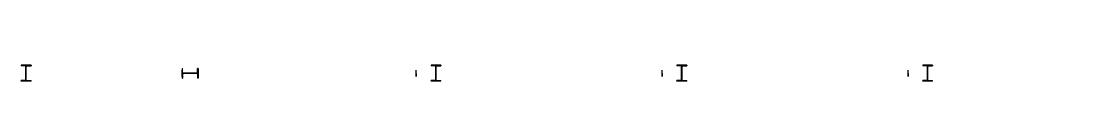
# Model space of a CAD drawing. Extents: x 0 to 768453, y -150 to 32537.
# Drawn here: x 299850 to 332169, y 11756 to 12537 of the extents above; entities that cross this region are included whole.
import ezdxf
from ezdxf.enums import TextEntityAlignment as Align

# ---------------------------------------------------------------- set-up
doc = ezdxf.new("R2010")
doc.units = 0

msp = doc.modelspace()

# ---------------------------------------------------------------- linework, layer by layer
at = {"layer": 'C1'}
for p, q in [((300150, 12244), (299850, 12244)), ((299850, 12244), (299850, 12226)), ((300150, 12244, 3330), (299850, 12244, 3330)), ((299850, 12244, 3330), (299850, 12226, 3330)), ((300150, 12244, 6460), (299850, 12244, 6460)), ((299850, 12244, 6460), (299850, 12226, 6460)), ((299994.5, 12226), (299850, 12226)), ((299994.5, 12226, 3330), (299850, 12226, 3330)), ((299994.5, 12226, 6460), (299850, 12226, 6460)), ((299994.5, 11774), (299994.5, 12226)), ((299994.5, 12226), (299994.5, 12226)), ((299994.5, 12226), (299994.5, 12226)), ((299994.5, 12226), (299994.5, 12226)), ((299994.5, 11774, 3330), (299994.5, 12226, 3330)), ((299994.5, 12226, 3330), (299994.5, 12226, 3330)), ((299994.5, 12226, 3330), (299994.5, 12226, 3330)), ((299994.5, 12226, 3330), (299994.5, 12226, 3330)), ((299994.5, 11774, 6460), (299994.5, 12226, 6460)), ((299994.5, 12226, 6460), (299994.5, 12226, 6460)), ((299994.5, 12226, 6460), (299994.5, 12226, 6460)), ((299994.5, 12226, 6460), (299994.5, 12226, 6460)), ((300005.5, 11774), (300005.5, 12226)), ((300005.5, 12226), (300005.5, 12226)), ((300005.5, 12226), (300005.5, 12226)), ((300005.5, 12226), (300005.5, 12226)), ((300005.5, 12226), (300150, 12226)), ((300005.5, 11774, 3330), (300005.5, 12226, 3330)), ((300005.5, 12226, 3330), (300005.5, 12226, 3330)), ((300005.5, 12226, 3330), (300005.5, 12226, 3330)), ((300005.5, 12226, 3330), (300005.5, 12226, 3330)), ((300005.5, 12226, 3330), (300150, 12226, 3330)), ((300005.5, 11774, 6460), (300005.5, 12226, 6460)), ((300005.5, 12226, 6460), (300005.5, 12226, 6460)), ((300005.5, 12226, 6460), (300005.5, 12226, 6460)), ((300005.5, 12226, 6460), (300005.5, 12226, 6460)), ((300005.5, 12226, 6460), (300150, 12226, 6460)), ((300150, 12244), (300150, 12226)), ((300150, 12244, 3330), (300150, 12226, 3330)), ((300150, 12244, 6460), (300150, 12226, 6460)), ((304756, 12150), (304756, 11850)), ((304756, 12150), (304774, 12150)), ((304756, 12150, 3330), (304756, 11850, 3330)), ((304756, 12150, 3330), (304774, 12150, 3330)), ((304756, 12150, 6460), (304756, 11850, 6460)), ((304756, 12150, 6460), (304774, 12150, 6460)), ((304774, 12005.5), (304774, 12150)), ((304774, 12005.5, 3330), (304774, 12150, 3330)), ((304774, 12005.5, 6460), (304774, 12150, 6460)), ((305226, 12005.5), (304774, 12005.5)), ((304774, 12005.5), (304774, 12005.5)), ((304774, 12005.5), (304774, 12005.5)), ((304774, 12005.5), (304774, 12005.5)), ((305226, 12005.5, 3330), (304774, 12005.5, 3330)), ((304774, 12005.5, 3330), (304774, 12005.5, 3330)), ((304774, 12005.5, 3330), (304774, 12005.5, 3330)), ((304774, 12005.5, 3330), (304774, 12005.5, 3330)), ((305226, 12005.5, 6460), (304774, 12005.5, 6460)), ((304774, 12005.5, 6460), (304774, 12005.5, 6460)), ((304774, 12005.5, 6460), (304774, 12005.5, 6460)), ((304774, 12005.5, 6460), (304774, 12005.5, 6460)), ((305226, 11994.5), (304774, 11994.5)), ((304774, 11994.5), (304774, 11994.5)), ((304774, 11994.5), (304774, 11994.5)), ((304774, 11994.5), (304774, 11994.5)), ((304774, 11994.5), (304774, 11850)), ((305226, 11994.5, 3330), (304774, 11994.5, 3330)), ((304774, 11994.5, 3330), (304774, 11994.5, 3330)), ((304774, 11994.5, 3330), (304774, 11994.5, 3330)), ((304774, 11994.5, 3330), (304774, 11994.5, 3330)), ((304774, 11994.5, 3330), (304774, 11850, 3330)), ((305226, 11994.5, 6460), (304774, 11994.5, 6460)), ((304774, 11994.5, 6460), (304774, 11994.5, 6460)), ((304774, 11994.5, 6460), (304774, 11994.5, 6460)), ((304774, 11994.5, 6460), (304774, 11994.5, 6460)), ((304774, 11994.5, 6460), (304774, 11850, 6460)), ((305226, 12005.5), (305226, 12150)), ((305244, 12150), (305226, 12150)), ((305226, 12005.5, 3330), (305226, 12150, 3330)), ((305244, 12150, 3330), (305226, 12150, 3330)), ((305226, 12005.5, 6460), (305226, 12150, 6460)), ((305244, 12150, 6460), (305226, 12150, 6460)), ((305226, 12005.5), (305226, 12005.5)), ((305226, 12005.5), (305226, 12005.5)), ((305226, 12005.5), (305226, 12005.5)), ((305226, 12005.5, 3330), (305226, 12005.5, 3330)), ((305226, 12005.5, 3330), (305226, 12005.5, 3330)), ((305226, 12005.5, 3330), (305226, 12005.5, 3330)), ((305226, 12005.5, 6460), (305226, 12005.5, 6460)), ((305226, 12005.5, 6460), (305226, 12005.5, 6460)), ((305226, 12005.5, 6460), (305226, 12005.5, 6460)), ((305226, 11994.5), (305226, 11994.5)), ((305226, 11994.5), (305226, 11994.5)), ((305226, 11994.5), (305226, 11994.5)), ((305226, 11994.5), (305226, 11850)), ((305226, 11994.5, 3330), (305226, 11994.5, 3330)), ((305226, 11994.5, 3330), (305226, 11994.5, 3330)), ((305226, 11994.5, 3330), (305226, 11994.5, 3330)), ((305226, 11994.5, 3330), (305226, 11850, 3330)), ((305226, 11994.5, 6460), (305226, 11994.5, 6460)), ((305226, 11994.5, 6460), (305226, 11994.5, 6460)), ((305226, 11994.5, 6460), (305226, 11994.5, 6460)), ((305226, 11994.5, 6460), (305226, 11850, 6460)), ((305244, 12150), (305244, 11850)), ((305244, 12150, 3330), (305244, 11850, 3330)), ((305244, 12150, 6460), (305244, 11850, 6460)), ((312650, 12244), (312350, 12244)), ((312350, 12244), (312350, 12226)), ((312650, 12244, 3330), (312350, 12244, 3330)), ((312350, 12244, 3330), (312350, 12226, 3330)), ((312650, 12244, 6460), (312350, 12244, 6460)), ((312350, 12244, 6460), (312350, 12226, 6460)), ((312494.5, 12226), (312350, 12226)), ((312494.5, 12226, 3330), (312350, 12226, 3330)), ((312494.5, 12226, 6460), (312350, 12226, 6460)), ((312494.5, 11774), (312494.5, 12226)), ((312494.5, 12226), (312494.5, 12226)), ((312494.5, 12226), (312494.5, 12226)), ((312494.5, 12226), (312494.5, 12226)), ((312494.5, 11774, 3330), (312494.5, 12226, 3330)), ((312494.5, 12226, 3330), (312494.5, 12226, 3330)), ((312494.5, 12226, 3330), (312494.5, 12226, 3330)), ((312494.5, 12226, 3330), (312494.5, 12226, 3330)), ((312494.5, 11774, 6460), (312494.5, 12226, 6460)), ((312494.5, 12226, 6460), (312494.5, 12226, 6460)), ((312494.5, 12226, 6460), (312494.5, 12226, 6460)), ((312494.5, 12226, 6460), (312494.5, 12226, 6460)), ((312505.5, 11774), (312505.5, 12226)), ((312505.5, 12226), (312505.5, 12226)), ((312505.5, 12226), (312505.5, 12226)), ((312505.5, 12226), (312505.5, 12226)), ((312505.5, 12226), (312650, 12226)), ((312505.5, 11774, 3330), (312505.5, 12226, 3330)), ((312505.5, 12226, 3330), (312505.5, 12226, 3330)), ((312505.5, 12226, 3330), (312505.5, 12226, 3330)), ((312505.5, 12226, 3330), (312505.5, 12226, 3330)), ((312505.5, 12226, 3330), (312650, 12226, 3330)), ((312505.5, 11774, 6460), (312505.5, 12226, 6460)), ((312505.5, 12226, 6460), (312505.5, 12226, 6460)), ((312505.5, 12226, 6460), (312505.5, 12226, 6460)), ((312505.5, 12226, 6460), (312505.5, 12226, 6460)), ((312505.5, 12226, 6460), (312650, 12226, 6460)), ((312650, 12244), (312650, 12226)), ((312650, 12244, 3330), (312650, 12226, 3330)), ((312650, 12244, 6460), (312650, 12226, 6460)), ((320150, 12244), (319850, 12244)), ((319850, 12244), (319850, 12226)), ((320150, 12244, 3330), (319850, 12244, 3330)), ((319850, 12244, 3330), (319850, 12226, 3330)), ((320150, 12244, 6460), (319850, 12244, 6460)), ((319850, 12244, 6460), (319850, 12226, 6460)), ((319994.5, 12226), (319850, 12226)), ((319994.5, 12226, 3330), (319850, 12226, 3330)), ((319994.5, 12226, 6460), (319850, 12226, 6460)), ((319994.5, 11774), (319994.5, 12226)), ((319994.5, 12226), (319994.5, 12226)), ((319994.5, 12226), (319994.5, 12226)), ((319994.5, 12226), (319994.5, 12226)), ((319994.5, 11774, 3330), (319994.5, 12226, 3330)), ((319994.5, 12226, 3330), (319994.5, 12226, 3330)), ((319994.5, 12226, 3330), (319994.5, 12226, 3330)), ((319994.5, 12226, 3330), (319994.5, 12226, 3330)), ((319994.5, 11774, 6460), (319994.5, 12226, 6460)), ((319994.5, 12226, 6460), (319994.5, 12226, 6460)), ((319994.5, 12226, 6460), (319994.5, 12226, 6460)), ((319994.5, 12226, 6460), (319994.5, 12226, 6460)), ((320005.5, 11774), (320005.5, 12226)), ((320005.5, 12226), (320005.5, 12226)), ((320005.5, 12226), (320005.5, 12226)), ((320005.5, 12226), (320005.5, 12226)), ((320005.5, 12226), (320150, 12226)), ((320005.5, 11774, 3330), (320005.5, 12226, 3330)), ((320005.5, 12226, 3330), (320005.5, 12226, 3330)), ((320005.5, 12226, 3330), (320005.5, 12226, 3330)), ((320005.5, 12226, 3330), (320005.5, 12226, 3330)), ((320005.5, 12226, 3330), (320150, 12226, 3330)), ((320005.5, 11774, 6460), (320005.5, 12226, 6460)), ((320005.5, 12226, 6460), (320005.5, 12226, 6460)), ((320005.5, 12226, 6460), (320005.5, 12226, 6460)), ((320005.5, 12226, 6460), (320005.5, 12226, 6460)), ((320005.5, 12226, 6460), (320150, 12226, 6460)), ((320150, 12244), (320150, 12226)), ((320150, 12244, 3330), (320150, 12226, 3330)), ((320150, 12244, 6460), (320150, 12226, 6460)), ((327650, 12244), (327350, 12244)), ((327350, 12244), (327350, 12226)), ((327650, 12244, 3330), (327350, 12244, 3330)), ((327350, 12244, 3330), (327350, 12226, 3330)), ((327650, 12244, 6460), (327350, 12244, 6460)), ((327350, 12244, 6460), (327350, 12226, 6460)), ((327494.5, 12226), (327350, 12226)), ((327494.5, 12226, 3330), (327350, 12226, 3330)), ((327494.5, 12226, 6460), (327350, 12226, 6460)), ((327494.5, 11774), (327494.5, 12226)), ((327494.5, 12226), (327494.5, 12226)), ((327494.5, 12226), (327494.5, 12226)), ((327494.5, 12226), (327494.5, 12226)), ((327494.5, 11774, 3330), (327494.5, 12226, 3330)), ((327494.5, 12226, 3330), (327494.5, 12226, 3330)), ((327494.5, 12226, 3330), (327494.5, 12226, 3330)), ((327494.5, 12226, 3330), (327494.5, 12226, 3330)), ((327494.5, 11774, 6460), (327494.5, 12226, 6460)), ((327494.5, 12226, 6460), (327494.5, 12226, 6460)), ((327494.5, 12226, 6460), (327494.5, 12226, 6460)), ((327494.5, 12226, 6460), (327494.5, 12226, 6460)), ((327505.5, 11774), (327505.5, 12226)), ((327505.5, 12226), (327505.5, 12226)), ((327505.5, 12226), (327505.5, 12226)), ((327505.5, 12226), (327505.5, 12226)), ((327505.5, 12226), (327650, 12226)), ((327505.5, 11774, 3330), (327505.5, 12226, 3330)), ((327505.5, 12226, 3330), (327505.5, 12226, 3330)), ((327505.5, 12226, 3330), (327505.5, 12226, 3330)), ((327505.5, 12226, 3330), (327505.5, 12226, 3330)), ((327505.5, 12226, 3330), (327650, 12226, 3330)), ((327505.5, 11774, 6460), (327505.5, 12226, 6460)), ((327505.5, 12226, 6460), (327505.5, 12226, 6460)), ((327505.5, 12226, 6460), (327505.5, 12226, 6460)), ((327505.5, 12226, 6460), (327505.5, 12226, 6460)), ((327505.5, 12226, 6460), (327650, 12226, 6460)), ((327650, 12244), (327650, 12226)), ((327650, 12244, 3330), (327650, 12226, 3330)), ((327650, 12244, 6460), (327650, 12226, 6460)), ((299994.5, 11774), (299850, 11774)), ((299850, 11756), (299850, 11774)), ((299994.5, 11774, 3330), (299850, 11774, 3330)), ((299850, 11756, 3330), (299850, 11774, 3330)), ((299994.5, 11774, 6460), (299850, 11774, 6460)), ((299850, 11756, 6460), (299850, 11774, 6460)), ((300150, 11756), (299850, 11756)), ((300150, 11756, 3330), (299850, 11756, 3330)), ((300150, 11756, 6460), (299850, 11756, 6460)), ((299994.5, 11774), (299994.5, 11774)), ((299994.5, 11774), (299994.5, 11774)), ((299994.5, 11774), (299994.5, 11774)), ((299994.5, 11774, 3330), (299994.5, 11774, 3330)), ((299994.5, 11774, 3330), (299994.5, 11774, 3330)), ((299994.5, 11774, 3330), (299994.5, 11774, 3330)), ((299994.5, 11774, 6460), (299994.5, 11774, 6460)), ((299994.5, 11774, 6460), (299994.5, 11774, 6460)), ((299994.5, 11774, 6460), (299994.5, 11774, 6460)), ((300005.5, 11774), (300005.5, 11774)), ((300005.5, 11774), (300005.5, 11774)), ((300005.5, 11774), (300005.5, 11774)), ((300005.5, 11774), (300150, 11774)), ((300005.5, 11774, 3330), (300005.5, 11774, 3330)), ((300005.5, 11774, 3330), (300005.5, 11774, 3330)), ((300005.5, 11774, 3330), (300005.5, 11774, 3330)), ((300005.5, 11774, 3330), (300150, 11774, 3330)), ((300005.5, 11774, 6460), (300005.5, 11774, 6460)), ((300005.5, 11774, 6460), (300005.5, 11774, 6460)), ((300005.5, 11774, 6460), (300005.5, 11774, 6460)), ((300005.5, 11774, 6460), (300150, 11774, 6460)), ((300150, 11756), (300150, 11774)), ((300150, 11756, 3330), (300150, 11774, 3330)), ((300150, 11756, 6460), (300150, 11774, 6460)), ((304756, 11850), (304774, 11850)), ((304756, 11850, 3330), (304774, 11850, 3330)), ((304756, 11850, 6460), (304774, 11850, 6460)), ((305244, 11850), (305226, 11850)), ((305244, 11850, 3330), (305226, 11850, 3330)), ((305244, 11850, 6460), (305226, 11850, 6460)), ((312494.5, 11774), (312350, 11774)), ((312350, 11756), (312350, 11774)), ((312494.5, 11774, 3330), (312350, 11774, 3330)), ((312350, 11756, 3330), (312350, 11774, 3330)), ((312494.5, 11774, 6460), (312350, 11774, 6460)), ((312350, 11756, 6460), (312350, 11774, 6460)), ((312650, 11756), (312350, 11756)), ((312650, 11756, 3330), (312350, 11756, 3330)), ((312650, 11756, 6460), (312350, 11756, 6460)), ((312494.5, 11774), (312494.5, 11774)), ((312494.5, 11774), (312494.5, 11774)), ((312494.5, 11774), (312494.5, 11774)), ((312494.5, 11774, 3330), (312494.5, 11774, 3330)), ((312494.5, 11774, 3330), (312494.5, 11774, 3330)), ((312494.5, 11774, 3330), (312494.5, 11774, 3330)), ((312494.5, 11774, 6460), (312494.5, 11774, 6460)), ((312494.5, 11774, 6460), (312494.5, 11774, 6460)), ((312494.5, 11774, 6460), (312494.5, 11774, 6460)), ((312505.5, 11774), (312505.5, 11774)), ((312505.5, 11774), (312505.5, 11774)), ((312505.5, 11774), (312505.5, 11774)), ((312505.5, 11774), (312650, 11774)), ((312505.5, 11774, 3330), (312505.5, 11774, 3330)), ((312505.5, 11774, 3330), (312505.5, 11774, 3330)), ((312505.5, 11774, 3330), (312505.5, 11774, 3330)), ((312505.5, 11774, 3330), (312650, 11774, 3330)), ((312505.5, 11774, 6460), (312505.5, 11774, 6460)), ((312505.5, 11774, 6460), (312505.5, 11774, 6460)), ((312505.5, 11774, 6460), (312505.5, 11774, 6460)), ((312505.5, 11774, 6460), (312650, 11774, 6460)), ((312650, 11756), (312650, 11774)), ((312650, 11756, 3330), (312650, 11774, 3330)), ((312650, 11756, 6460), (312650, 11774, 6460)), ((319994.5, 11774), (319850, 11774)), ((319850, 11756), (319850, 11774)), ((319994.5, 11774, 3330), (319850, 11774, 3330)), ((319850, 11756, 3330), (319850, 11774, 3330)), ((319994.5, 11774, 6460), (319850, 11774, 6460)), ((319850, 11756, 6460), (319850, 11774, 6460)), ((320150, 11756), (319850, 11756)), ((320150, 11756, 3330), (319850, 11756, 3330)), ((320150, 11756, 6460), (319850, 11756, 6460)), ((319994.5, 11774), (319994.5, 11774)), ((319994.5, 11774), (319994.5, 11774)), ((319994.5, 11774), (319994.5, 11774)), ((319994.5, 11774, 3330), (319994.5, 11774, 3330)), ((319994.5, 11774, 3330), (319994.5, 11774, 3330)), ((319994.5, 11774, 3330), (319994.5, 11774, 3330)), ((319994.5, 11774, 6460), (319994.5, 11774, 6460)), ((319994.5, 11774, 6460), (319994.5, 11774, 6460)), ((319994.5, 11774, 6460), (319994.5, 11774, 6460)), ((320005.5, 11774), (320005.5, 11774)), ((320005.5, 11774), (320005.5, 11774)), ((320005.5, 11774), (320005.5, 11774)), ((320005.5, 11774), (320150, 11774)), ((320005.5, 11774, 3330), (320005.5, 11774, 3330)), ((320005.5, 11774, 3330), (320005.5, 11774, 3330)), ((320005.5, 11774, 3330), (320005.5, 11774, 3330)), ((320005.5, 11774, 3330), (320150, 11774, 3330)), ((320005.5, 11774, 6460), (320005.5, 11774, 6460)), ((320005.5, 11774, 6460), (320005.5, 11774, 6460)), ((320005.5, 11774, 6460), (320005.5, 11774, 6460)), ((320005.5, 11774, 6460), (320150, 11774, 6460)), ((320150, 11756), (320150, 11774)), ((320150, 11756, 3330), (320150, 11774, 3330)), ((320150, 11756, 6460), (320150, 11774, 6460)), ((327494.5, 11774), (327350, 11774)), ((327350, 11756), (327350, 11774)), ((327494.5, 11774, 3330), (327350, 11774, 3330)), ((327350, 11756, 3330), (327350, 11774, 3330)), ((327494.5, 11774, 6460), (327350, 11774, 6460)), ((327350, 11756, 6460), (327350, 11774, 6460)), ((327650, 11756), (327350, 11756)), ((327650, 11756, 3330), (327350, 11756, 3330)), ((327650, 11756, 6460), (327350, 11756, 6460)), ((327494.5, 11774), (327494.5, 11774)), ((327494.5, 11774), (327494.5, 11774)), ((327494.5, 11774), (327494.5, 11774)), ((327494.5, 11774, 3330), (327494.5, 11774, 3330)), ((327494.5, 11774, 3330), (327494.5, 11774, 3330)), ((327494.5, 11774, 3330), (327494.5, 11774, 3330)), ((327494.5, 11774, 6460), (327494.5, 11774, 6460)), ((327494.5, 11774, 6460), (327494.5, 11774, 6460)), ((327494.5, 11774, 6460), (327494.5, 11774, 6460)), ((327505.5, 11774), (327505.5, 11774)), ((327505.5, 11774), (327505.5, 11774)), ((327505.5, 11774), (327505.5, 11774)), ((327505.5, 11774), (327650, 11774)), ((327505.5, 11774, 3330), (327505.5, 11774, 3330)), ((327505.5, 11774, 3330), (327505.5, 11774, 3330)), ((327505.5, 11774, 3330), (327505.5, 11774, 3330)), ((327505.5, 11774, 3330), (327650, 11774, 3330)), ((327505.5, 11774, 6460), (327505.5, 11774, 6460)), ((327505.5, 11774, 6460), (327505.5, 11774, 6460)), ((327505.5, 11774, 6460), (327505.5, 11774, 6460)), ((327505.5, 11774, 6460), (327650, 11774, 6460)), ((327650, 11756), (327650, 11774)), ((327650, 11756, 3330), (327650, 11774, 3330)), ((327650, 11756, 6460), (327650, 11774, 6460))]:
    msp.add_line(p, q, dxfattribs=at)
at = {"layer": 'G41', "extrusion": (-1, 0, 0)}
for p, q in [((304756, 11900, 3530), (304756, 12100, 3530)), ((304756, 11900, 3130), (304756, 12100, 3130)), ((304756, 12006, 3508), (304756, 12100, 3508)), ((304756, 12100, 3530), (304756, 12100, 3508)), ((304756, 12006, 3152), (304756, 12100, 3152)), ((304756, 12100, 3130), (304756, 12100, 3152)), ((304756, 11900, 6660), (304756, 12100, 6660)), ((304756, 11900, 6260), (304756, 12100, 6260)), ((304756, 12006, 6638), (304756, 12100, 6638)), ((304756, 12100, 6660), (304756, 12100, 6638)), ((304756, 12006, 6282), (304756, 12100, 6282)), ((304756, 12100, 6260), (304756, 12100, 6282)), ((304756, 11900, 9790), (304756, 12100, 9790)), ((304756, 11900, 9390), (304756, 12100, 9390)), ((304756, 12006, 9768), (304756, 12100, 9768)), ((304756, 12100, 9790), (304756, 12100, 9768)), ((304756, 12006, 9412), (304756, 12100, 9412)), ((304756, 12100, 9390), (304756, 12100, 9412)), ((304756, 12006, 3152), (304756, 12006, 3508)), ((304756, 12006, 3152), (304756, 12006, 3152)), ((304756, 12006, 3508), (304756, 12006, 3508)), ((304756, 12006, 3152), (304756, 12006, 3152)), ((304756, 12006, 3508), (304756, 12006, 3508)), ((304756, 12006, 3152), (304756, 12006, 3152)), ((304756, 12006, 3508), (304756, 12006, 3508)), ((304756, 12006, 6282), (304756, 12006, 6638)), ((304756, 12006, 6282), (304756, 12006, 6282)), ((304756, 12006, 6638), (304756, 12006, 6638)), ((304756, 12006, 6282), (304756, 12006, 6282)), ((304756, 12006, 6638), (304756, 12006, 6638)), ((304756, 12006, 6282), (304756, 12006, 6282)), ((304756, 12006, 6638), (304756, 12006, 6638)), ((304756, 12006, 9412), (304756, 12006, 9768)), ((304756, 12006, 9412), (304756, 12006, 9412)), ((304756, 12006, 9768), (304756, 12006, 9768)), ((304756, 12006, 9412), (304756, 12006, 9412)), ((304756, 12006, 9768), (304756, 12006, 9768)), ((304756, 12006, 9412), (304756, 12006, 9412)), ((304756, 12006, 9768), (304756, 12006, 9768)), ((304756, 11994, 3152), (304756, 11994, 3508)), ((304756, 11994, 3508), (304756, 11994, 3508)), ((304756, 11994, 3152), (304756, 11994, 3152)), ((304756, 11994, 3508), (304756, 11994, 3508)), ((304756, 11994, 3152), (304756, 11994, 3152)), ((304756, 11994, 3508), (304756, 11994, 3508)), ((304756, 11994, 3152), (304756, 11994, 3152)), ((304756, 11994, 3508), (304756, 11900, 3508)), ((304756, 11994, 3152), (304756, 11900, 3152)), ((304756, 11994, 6282), (304756, 11994, 6638)), ((304756, 11994, 6638), (304756, 11994, 6638)), ((304756, 11994, 6282), (304756, 11994, 6282)), ((304756, 11994, 6638), (304756, 11994, 6638)), ((304756, 11994, 6282), (304756, 11994, 6282)), ((304756, 11994, 6638), (304756, 11994, 6638)), ((304756, 11994, 6282), (304756, 11994, 6282)), ((304756, 11994, 6638), (304756, 11900, 6638)), ((304756, 11994, 6282), (304756, 11900, 6282)), ((304756, 11994, 9412), (304756, 11994, 9768)), ((304756, 11994, 9768), (304756, 11994, 9768)), ((304756, 11994, 9412), (304756, 11994, 9412)), ((304756, 11994, 9768), (304756, 11994, 9768)), ((304756, 11994, 9412), (304756, 11994, 9412)), ((304756, 11994, 9768), (304756, 11994, 9768)), ((304756, 11994, 9412), (304756, 11994, 9412)), ((304756, 11994, 9768), (304756, 11900, 9768)), ((304756, 11994, 9412), (304756, 11900, 9412)), ((311900, 11900, 3530), (311900, 12100, 3530)), ((311900, 11900, 3130), (311900, 12100, 3130)), ((311900, 12006, 3508), (311900, 12100, 3508)), ((311900, 12100, 3530), (311900, 12100, 3508)), ((311900, 12006, 3152), (311900, 12100, 3152)), ((311900, 12100, 3130), (311900, 12100, 3152)), ((311900, 11900, 6660), (311900, 12100, 6660)), ((311900, 11900, 6260), (311900, 12100, 6260)), ((311900, 12006, 6638), (311900, 12100, 6638)), ((311900, 12100, 6660), (311900, 12100, 6638)), ((311900, 12006, 6282), (311900, 12100, 6282)), ((311900, 12100, 6260), (311900, 12100, 6282)), ((311900, 11900, 9790), (311900, 12100, 9790)), ((311900, 11900, 9390), (311900, 12100, 9390)), ((311900, 12006, 9768), (311900, 12100, 9768)), ((311900, 12100, 9790), (311900, 12100, 9768)), ((311900, 12006, 9412), (311900, 12100, 9412)), ((311900, 12100, 9390), (311900, 12100, 9412)), ((311900, 12006, 3152), (311900, 12006, 3508)), ((311900, 12006, 3152), (311900, 12006, 3152)), ((311900, 12006, 3508), (311900, 12006, 3508)), ((311900, 12006, 3152), (311900, 12006, 3152)), ((311900, 12006, 3508), (311900, 12006, 3508)), ((311900, 12006, 3152), (311900, 12006, 3152)), ((311900, 12006, 3508), (311900, 12006, 3508)), ((311900, 12006, 6282), (311900, 12006, 6638)), ((311900, 12006, 6282), (311900, 12006, 6282)), ((311900, 12006, 6638), (311900, 12006, 6638)), ((311900, 12006, 6282), (311900, 12006, 6282)), ((311900, 12006, 6638), (311900, 12006, 6638)), ((311900, 12006, 6282), (311900, 12006, 6282)), ((311900, 12006, 6638), (311900, 12006, 6638)), ((311900, 12006, 9412), (311900, 12006, 9768)), ((311900, 12006, 9412), (311900, 12006, 9412)), ((311900, 12006, 9768), (311900, 12006, 9768)), ((311900, 12006, 9412), (311900, 12006, 9412)), ((311900, 12006, 9768), (311900, 12006, 9768)), ((311900, 12006, 9412), (311900, 12006, 9412)), ((311900, 12006, 9768), (311900, 12006, 9768)), ((311900, 11994, 3152), (311900, 11994, 3508)), ((311900, 11994, 3508), (311900, 11994, 3508)), ((311900, 11994, 3152), (311900, 11994, 3152)), ((311900, 11994, 3508), (311900, 11994, 3508)), ((311900, 11994, 3152), (311900, 11994, 3152)), ((311900, 11994, 3508), (311900, 11994, 3508)), ((311900, 11994, 3152), (311900, 11994, 3152)), ((311900, 11994, 3508), (311900, 11900, 3508)), ((311900, 11994, 3152), (311900, 11900, 3152)), ((311900, 11994, 6282), (311900, 11994, 6638)), ((311900, 11994, 6638), (311900, 11994, 6638)), ((311900, 11994, 6282), (311900, 11994, 6282)), ((311900, 11994, 6638), (311900, 11994, 6638)), ((311900, 11994, 6282), (311900, 11994, 6282)), ((311900, 11994, 6638), (311900, 11994, 6638)), ((311900, 11994, 6282), (311900, 11994, 6282)), ((311900, 11994, 6638), (311900, 11900, 6638)), ((311900, 11994, 6282), (311900, 11900, 6282)), ((311900, 11994, 9412), (311900, 11994, 9768)), ((311900, 11994, 9768), (311900, 11994, 9768)), ((311900, 11994, 9412), (311900, 11994, 9412)), ((311900, 11994, 9768), (311900, 11994, 9768)), ((311900, 11994, 9412), (311900, 11994, 9412)), ((311900, 11994, 9768), (311900, 11994, 9768)), ((311900, 11994, 9412), (311900, 11994, 9412)), ((311900, 11994, 9768), (311900, 11900, 9768)), ((311900, 11994, 9412), (311900, 11900, 9412)), ((319400, 11900, 3530), (319400, 12100, 3530)), ((319400, 11900, 3130), (319400, 12100, 3130)), ((319400, 12006, 3508), (319400, 12100, 3508)), ((319400, 12100, 3530), (319400, 12100, 3508)), ((319400, 12006, 3152), (319400, 12100, 3152)), ((319400, 12100, 3130), (319400, 12100, 3152)), ((319400, 11900, 6660), (319400, 12100, 6660)), ((319400, 11900, 6260), (319400, 12100, 6260)), ((319400, 12006, 6638), (319400, 12100, 6638)), ((319400, 12100, 6660), (319400, 12100, 6638)), ((319400, 12006, 6282), (319400, 12100, 6282)), ((319400, 12100, 6260), (319400, 12100, 6282)), ((319400, 11900, 9790), (319400, 12100, 9790)), ((319400, 11900, 9390), (319400, 12100, 9390)), ((319400, 12006, 9768), (319400, 12100, 9768)), ((319400, 12100, 9790), (319400, 12100, 9768)), ((319400, 12006, 9412), (319400, 12100, 9412)), ((319400, 12100, 9390), (319400, 12100, 9412)), ((319400, 12006, 3152), (319400, 12006, 3508)), ((319400, 12006, 3152), (319400, 12006, 3152)), ((319400, 12006, 3508), (319400, 12006, 3508)), ((319400, 12006, 3152), (319400, 12006, 3152)), ((319400, 12006, 3508), (319400, 12006, 3508)), ((319400, 12006, 3152), (319400, 12006, 3152)), ((319400, 12006, 3508), (319400, 12006, 3508)), ((319400, 12006, 6282), (319400, 12006, 6638)), ((319400, 12006, 6282), (319400, 12006, 6282)), ((319400, 12006, 6638), (319400, 12006, 6638)), ((319400, 12006, 6282), (319400, 12006, 6282)), ((319400, 12006, 6638), (319400, 12006, 6638)), ((319400, 12006, 6282), (319400, 12006, 6282)), ((319400, 12006, 6638), (319400, 12006, 6638)), ((319400, 12006, 9412), (319400, 12006, 9768)), ((319400, 12006, 9412), (319400, 12006, 9412)), ((319400, 12006, 9768), (319400, 12006, 9768)), ((319400, 12006, 9412), (319400, 12006, 9412)), ((319400, 12006, 9768), (319400, 12006, 9768)), ((319400, 12006, 9412), (319400, 12006, 9412)), ((319400, 12006, 9768), (319400, 12006, 9768)), ((319400, 11994, 3152), (319400, 11994, 3508)), ((319400, 11994, 3508), (319400, 11994, 3508)), ((319400, 11994, 3152), (319400, 11994, 3152)), ((319400, 11994, 3508), (319400, 11994, 3508)), ((319400, 11994, 3152), (319400, 11994, 3152)), ((319400, 11994, 3508), (319400, 11994, 3508)), ((319400, 11994, 3152), (319400, 11994, 3152)), ((319400, 11994, 3508), (319400, 11900, 3508)), ((319400, 11994, 3152), (319400, 11900, 3152)), ((319400, 11994, 6282), (319400, 11994, 6638)), ((319400, 11994, 6638), (319400, 11994, 6638)), ((319400, 11994, 6282), (319400, 11994, 6282)), ((319400, 11994, 6638), (319400, 11994, 6638)), ((319400, 11994, 6282), (319400, 11994, 6282)), ((319400, 11994, 6638), (319400, 11994, 6638)), ((319400, 11994, 6282), (319400, 11994, 6282)), ((319400, 11994, 6638), (319400, 11900, 6638)), ((319400, 11994, 6282), (319400, 11900, 6282)), ((319400, 11994, 9412), (319400, 11994, 9768)), ((319400, 11994, 9768), (319400, 11994, 9768)), ((319400, 11994, 9412), (319400, 11994, 9412)), ((319400, 11994, 9768), (319400, 11994, 9768)), ((319400, 11994, 9412), (319400, 11994, 9412)), ((319400, 11994, 9768), (319400, 11994, 9768)), ((319400, 11994, 9412), (319400, 11994, 9412)), ((319400, 11994, 9768), (319400, 11900, 9768)), ((319400, 11994, 9412), (319400, 11900, 9412)), ((326900, 11900, 3530), (326900, 12100, 3530)), ((326900, 11900, 3130), (326900, 12100, 3130)), ((326900, 12006, 3508), (326900, 12100, 3508)), ((326900, 12100, 3530), (326900, 12100, 3508)), ((326900, 12006, 3152), (326900, 12100, 3152)), ((326900, 12100, 3130), (326900, 12100, 3152)), ((326900, 11900, 6660), (326900, 12100, 6660)), ((326900, 11900, 6260), (326900, 12100, 6260)), ((326900, 12006, 6638), (326900, 12100, 6638)), ((326900, 12100, 6660), (326900, 12100, 6638)), ((326900, 12006, 6282), (326900, 12100, 6282)), ((326900, 12100, 6260), (326900, 12100, 6282)), ((326900, 11900, 9790), (326900, 12100, 9790)), ((326900, 11900, 9390), (326900, 12100, 9390)), ((326900, 12006, 9768), (326900, 12100, 9768)), ((326900, 12100, 9790), (326900, 12100, 9768)), ((326900, 12006, 9412), (326900, 12100, 9412)), ((326900, 12100, 9390), (326900, 12100, 9412)), ((326900, 12006, 3152), (326900, 12006, 3508)), ((326900, 12006, 3152), (326900, 12006, 3152)), ((326900, 12006, 3508), (326900, 12006, 3508)), ((326900, 12006, 3152), (326900, 12006, 3152)), ((326900, 12006, 3508), (326900, 12006, 3508)), ((326900, 12006, 3152), (326900, 12006, 3152)), ((326900, 12006, 3508), (326900, 12006, 3508)), ((326900, 12006, 6282), (326900, 12006, 6638)), ((326900, 12006, 6282), (326900, 12006, 6282)), ((326900, 12006, 6638), (326900, 12006, 6638)), ((326900, 12006, 6282), (326900, 12006, 6282)), ((326900, 12006, 6638), (326900, 12006, 6638)), ((326900, 12006, 6282), (326900, 12006, 6282)), ((326900, 12006, 6638), (326900, 12006, 6638)), ((326900, 12006, 9412), (326900, 12006, 9768)), ((326900, 12006, 9412), (326900, 12006, 9412)), ((326900, 12006, 9768), (326900, 12006, 9768)), ((326900, 12006, 9412), (326900, 12006, 9412)), ((326900, 12006, 9768), (326900, 12006, 9768)), ((326900, 12006, 9412), (326900, 12006, 9412)), ((326900, 12006, 9768), (326900, 12006, 9768)), ((326900, 11994, 3152), (326900, 11994, 3508)), ((326900, 11994, 3508), (326900, 11994, 3508)), ((326900, 11994, 3152), (326900, 11994, 3152)), ((326900, 11994, 3508), (326900, 11994, 3508)), ((326900, 11994, 3152), (326900, 11994, 3152)), ((326900, 11994, 3508), (326900, 11994, 3508)), ((326900, 11994, 3152), (326900, 11994, 3152)), ((326900, 11994, 3508), (326900, 11900, 3508)), ((326900, 11994, 3152), (326900, 11900, 3152)), ((326900, 11994, 6282), (326900, 11994, 6638)), ((326900, 11994, 6638), (326900, 11994, 6638)), ((326900, 11994, 6282), (326900, 11994, 6282)), ((326900, 11994, 6638), (326900, 11994, 6638)), ((326900, 11994, 6282), (326900, 11994, 6282)), ((326900, 11994, 6638), (326900, 11994, 6638)), ((326900, 11994, 6282), (326900, 11994, 6282)), ((326900, 11994, 6638), (326900, 11900, 6638)), ((326900, 11994, 6282), (326900, 11900, 6282)), ((326900, 11994, 9412), (326900, 11994, 9768)), ((326900, 11994, 9768), (326900, 11994, 9768)), ((326900, 11994, 9412), (326900, 11994, 9412)), ((326900, 11994, 9768), (326900, 11994, 9768)), ((326900, 11994, 9412), (326900, 11994, 9412)), ((326900, 11994, 9768), (326900, 11994, 9768)), ((326900, 11994, 9412), (326900, 11994, 9412)), ((326900, 11994, 9768), (326900, 11900, 9768)), ((326900, 11994, 9412), (326900, 11900, 9412)), ((304756, 11900, 3530), (304756, 11900, 3508)), ((304756, 11900, 3130), (304756, 11900, 3152)), ((304756, 11900, 6660), (304756, 11900, 6638)), ((304756, 11900, 6260), (304756, 11900, 6282)), ((304756, 11900, 9790), (304756, 11900, 9768)), ((304756, 11900, 9390), (304756, 11900, 9412)), ((311900, 11900, 3530), (311900, 11900, 3508)), ((311900, 11900, 3130), (311900, 11900, 3152)), ((311900, 11900, 6660), (311900, 11900, 6638)), ((311900, 11900, 6260), (311900, 11900, 6282)), ((311900, 11900, 9790), (311900, 11900, 9768)), ((311900, 11900, 9390), (311900, 11900, 9412)), ((319400, 11900, 3530), (319400, 11900, 3508)), ((319400, 11900, 3130), (319400, 11900, 3152)), ((319400, 11900, 6660), (319400, 11900, 6638)), ((319400, 11900, 6260), (319400, 11900, 6282)), ((319400, 11900, 9790), (319400, 11900, 9768)), ((319400, 11900, 9390), (319400, 11900, 9412)), ((326900, 11900, 3530), (326900, 11900, 3508)), ((326900, 11900, 3130), (326900, 11900, 3152)), ((326900, 11900, 6660), (326900, 11900, 6638)), ((326900, 11900, 6260), (326900, 11900, 6282)), ((326900, 11900, 9790), (326900, 11900, 9768)), ((326900, 11900, 9390), (326900, 11900, 9412))]:
    msp.add_line(p, q, dxfattribs=at)

# ---------------------------------------------------------------- texts
at = {"layer": 'C1', "extrusion": (0, -1, 0)}
for p in [(300536.8, 1665, -12536.8), (300536.8, 4895, -12536.8), (300536.8, 8025, -12536.8), (305536.8, 1665, -12536.8), (305536.8, 4895, -12536.8), (305536.8, 8025, -12536.8), (313036.8, 1665, -12536.8), (313036.8, 4895, -12536.8), (313036.8, 8025, -12536.8), (320536.8, 1665, -12536.8), (320536.8, 4895, -12536.8), (320536.8, 8025, -12536.8), (328036.8, 1665, -12536.8), (328036.8, 4895, -12536.8), (328036.8, 8025, -12536.8)]:
    msp.add_text('C1', height=400, dxfattribs=at).set_placement(p, align=Align.BOTTOM_CENTER)
at = {"layer": 'G41', "extrusion": (0, -1, 0)}
for p in [(302940, 3330, -12440), (302940, 6460, -12440), (302940, 9590, -12440), (309190, 3330, -12440), (309190, 6460, -12440), (309190, 9590, -12440), (316690, 3330, -12440), (316690, 6460, -12440), (316690, 9590, -12440), (324190, 3330, -12440), (324190, 6460, -12440), (324190, 9590, -12440), (331690, 3330, -12440), (331690, 6460, -12440), (331690, 9590, -12440)]:
    msp.add_text('G41', height=400, dxfattribs=at).set_placement(p, align=Align.BOTTOM_CENTER)

doc.saveas('drawing.dxf')
